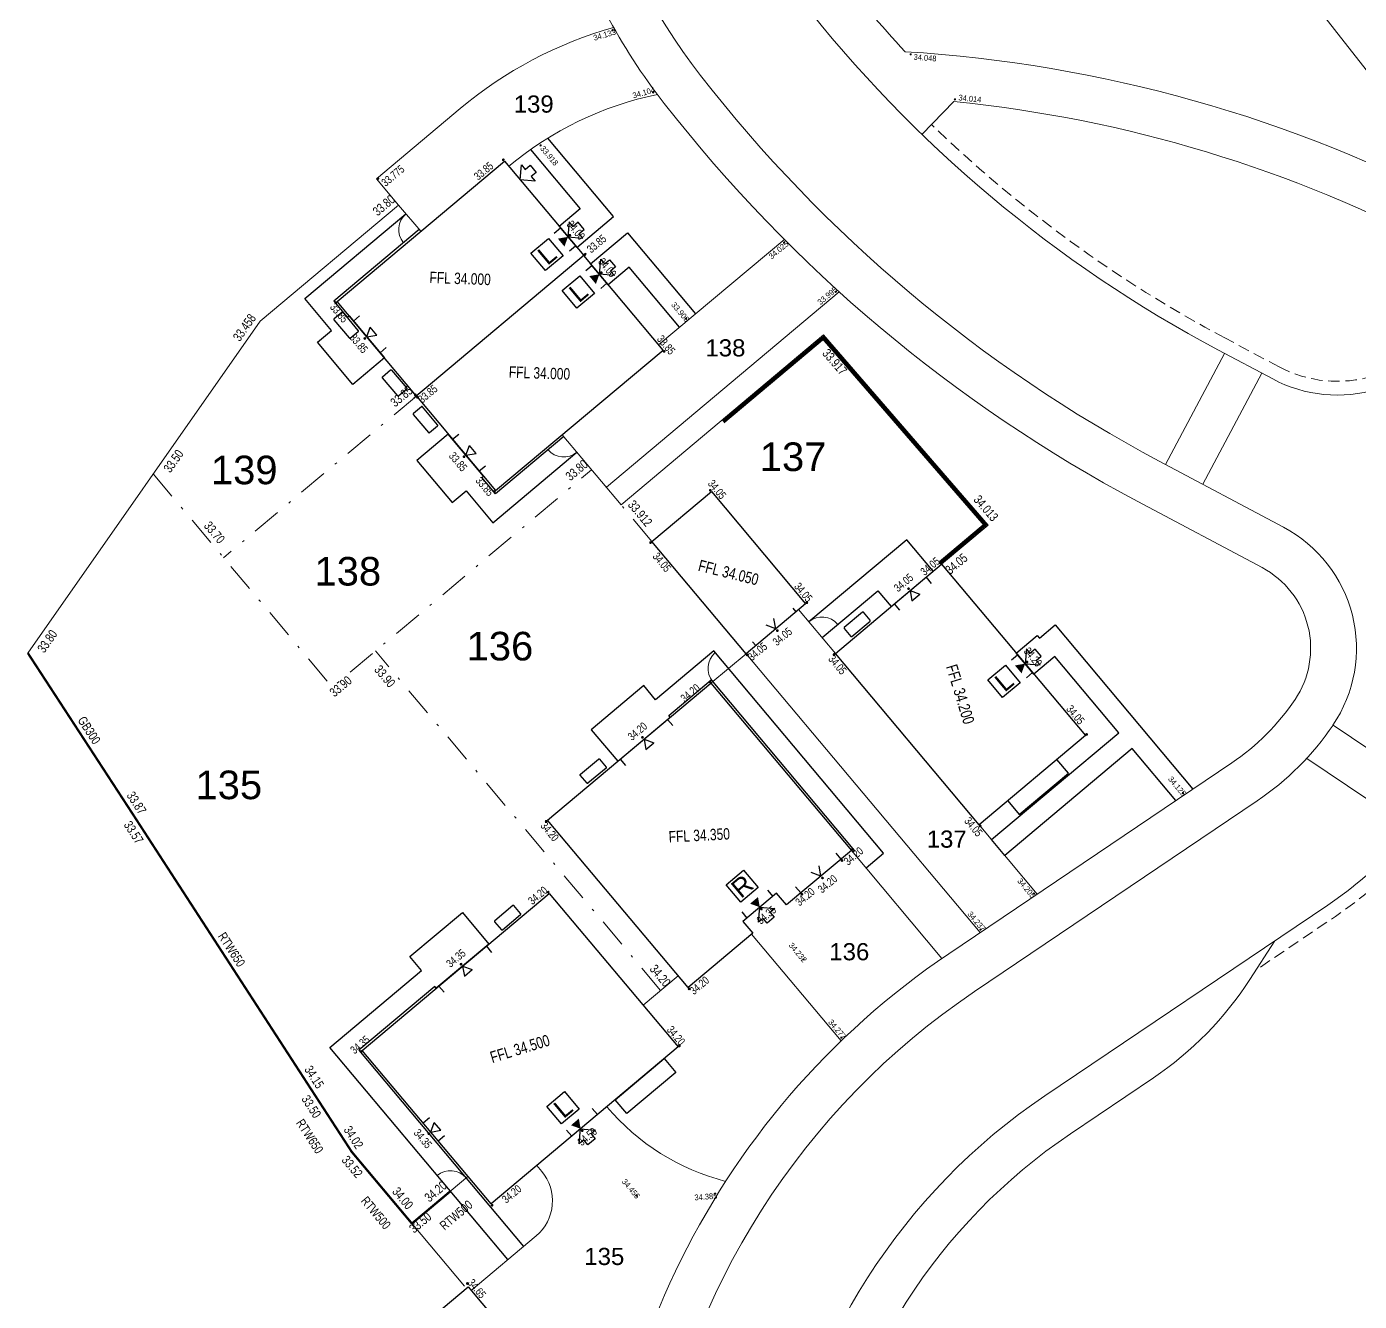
# Model space of a CAD drawing. Header units: metres. Extents: x 337936 to 338610, y 373199 to 374026.
# Drawn here: x 337980 to 338038.3, y 373823.9 to 373879.6 of the extents above; entities that cross this region are included whole.
import ezdxf

# ---------------------------------------------------------------- set-up
doc = ezdxf.new("R2010")
doc.units = ezdxf.units.M
for name, pattern in [('DASHDOT', [25.4, 12.7, -6.35, 0, -6.35]), ('DASHED', [0.75, 0.5, -0.25]), ('DASHED2', [0.375, 0.25, -0.125])]:
    doc.linetypes.add(name, pattern=pattern)
for name, color, linetype in [('A-WH_HT-Access-Main', 252, 'Continuous'), ('A-WH_HT-Services-ASHP', 252, 'Continuous'), ('A-WH_HT-Wall-Party Wall Line', 252, 'Continuous'), ('A-WH_HT-Wall-Structure', 252, 'Continuous'), ('DGL-Paths', 252, 'Continuous'), ('EXTERNAL_WORKS_BACK_OF_FOOTWAY_LEVELS', 7, 'Continuous'), ('HOUSE_EXTERNAL_LEVELS', 7, 'Continuous'), ('HOUSE_SLAB_LEVEL', 7, 'Continuous'), ('PLOT_BOUNDARY_ANNOTATION', 7, 'Continuous'), ('PLOT_BOUNDARY_GRAVEL_BOARD', 7, 'Continuous')]:
    doc.layers.add(name, color=color, linetype=linetype)
doc.layers.add('A-WH_HT-Wall-Door Openings', color=252, linetype='Continuous', plot=False)
for name, color, linetype, lineweight in [('DGL_BT Gates', 252, 'Continuous', 9), ('DGL_BT Rear Fencing', 252, 'DASHDOT', 9), ('DGL_BT-Screen Fence', 252, 'FENCELINE2', 9), ('DGL_BT-Screen Pier Wall + Panels', 252, 'DASHED', 9), ('DGL_DRIVE', 252, 'Continuous', 9), ('DGL_Footpath', 252, 'Continuous', 9), ('DGL_Plot Parking', 252, 'Continuous', 9), ('DGL_PlotNo', 252, 'Continuous', 9), ('DGL_ROAD_KERBLINE', 252, 'Continuous', 9), ('DGL_VERGE', 252, 'DASHED', 9)]:
    doc.layers.add(name, color=color, linetype=linetype, lineweight=lineweight)
doc.layers.add('HOUSE_DOORS', color=3, linetype='Continuous', true_color=0x00ff00)
doc.layers.add('PLOT_BOUNDARY_RETAINING_WALL', color=1, linetype='Continuous', true_color=0xff0000)
doc.styles.add('AnnotativeArial', font='arial.ttf', dxfattribs={"height": 2})
doc.styles.add('ESTROAD', font='arial.ttf', dxfattribs={"width": 0.75})
doc.styles.get("Standard").update_dxf_attribs({"font": 'arial.ttf'})
doc.linetypes.add('FENCELINE2', pattern='A,6.35,-2.54,[132,ltypeshp.shx,S=2.54,R=0,X=-2.54,Y=0],-2.54,25.4', length=36.83)

msp = doc.modelspace()

# ---------------------------------------------------------------- hatches: boundary and pattern name
at = {"layer": 'EXTERNAL_WORKS_BACK_OF_FOOTWAY_LEVELS'}
h = msp.add_hatch(color=256, dxfattribs=at)
edge = h.paths.add_edge_path(flags=17)
edge.add_ellipse((338005.649, 373879.48), major_axis=(0.0354, 0.0354), ratio=1, start_angle=45, end_angle=225, ccw=False)
edge.add_ellipse((338005.649, 373879.48), major_axis=(0.0354, 0.0354), ratio=1, start_angle=225, end_angle=405, ccw=False)
h = msp.add_hatch(color=256, dxfattribs=at)
edge = h.paths.add_edge_path(flags=17)
edge.add_ellipse((338018.686, 373878.425), major_axis=(0.0354, 0.0354), ratio=1, start_angle=45, end_angle=225, ccw=False)
edge.add_ellipse((338018.686, 373878.425), major_axis=(0.0354, 0.0354), ratio=1, start_angle=225, end_angle=405, ccw=False)
h = msp.add_hatch(color=256, dxfattribs=at)
edge = h.paths.add_edge_path(flags=17)
edge.add_ellipse((338007.423, 373876.759), major_axis=(0.0354, 0.0354), ratio=1, start_angle=45, end_angle=225, ccw=False)
edge.add_ellipse((338007.423, 373876.759), major_axis=(0.0354, 0.0354), ratio=1, start_angle=225, end_angle=405, ccw=False)
h = msp.add_hatch(color=256, dxfattribs=at)
edge = h.paths.add_edge_path(flags=17)
edge.add_ellipse((338020.619, 373876.454), major_axis=(0.0354, 0.0354), ratio=1, start_angle=45, end_angle=225, ccw=False)
edge.add_ellipse((338020.619, 373876.454), major_axis=(0.0354, 0.0354), ratio=1, start_angle=225, end_angle=405, ccw=False)
h = msp.add_hatch(color=256, dxfattribs=at)
edge = h.paths.add_edge_path(flags=17)
edge.add_ellipse((338002.505, 373874.443), major_axis=(0.0354, 0.0354), ratio=1, start_angle=45, end_angle=225, ccw=False)
edge.add_ellipse((338002.505, 373874.443), major_axis=(0.0354, 0.0354), ratio=1, start_angle=225, end_angle=405, ccw=False)
h = msp.add_hatch(color=256, dxfattribs=at)
edge = h.paths.add_edge_path(flags=17)
edge.add_ellipse((338013.15, 373870.195), major_axis=(0.0354, 0.0354), ratio=1, start_angle=45, end_angle=225, ccw=False)
edge.add_ellipse((338013.15, 373870.195), major_axis=(0.0354, 0.0354), ratio=1, start_angle=225, end_angle=405, ccw=False)
h = msp.add_hatch(color=256, dxfattribs=at)
edge = h.paths.add_edge_path(flags=17)
edge.add_ellipse((338015.408, 373868.043), major_axis=(0.0354, 0.0354), ratio=1, start_angle=45, end_angle=225, ccw=False)
edge.add_ellipse((338015.408, 373868.043), major_axis=(0.0354, 0.0354), ratio=1, start_angle=225, end_angle=405, ccw=False)
h = msp.add_hatch(color=256, dxfattribs=at)
edge = h.paths.add_edge_path(flags=17)
edge.add_ellipse((338008.865, 373866.861), major_axis=(0.0354, 0.0354), ratio=1, start_angle=45, end_angle=225, ccw=False)
edge.add_ellipse((338008.865, 373866.861), major_axis=(0.0354, 0.0354), ratio=1, start_angle=225, end_angle=405, ccw=False)
h = msp.add_hatch(color=256, dxfattribs=at)
edge = h.paths.add_edge_path(flags=17)
edge.add_ellipse((338030.587, 373846.126), major_axis=(0.0354, 0.0354), ratio=1, start_angle=45, end_angle=225, ccw=False)
edge.add_ellipse((338030.587, 373846.126), major_axis=(0.0354, 0.0354), ratio=1, start_angle=225, end_angle=405, ccw=False)
h = msp.add_hatch(color=256, dxfattribs=at)
edge = h.paths.add_edge_path(flags=17)
edge.add_ellipse((338024.073, 373841.733), major_axis=(0.0354, 0.0354), ratio=1, start_angle=45, end_angle=225, ccw=False)
edge.add_ellipse((338024.073, 373841.733), major_axis=(0.0354, 0.0354), ratio=1, start_angle=225, end_angle=405, ccw=False)
h = msp.add_hatch(color=256, dxfattribs=at)
edge = h.paths.add_edge_path(flags=17)
edge.add_ellipse((338021.738, 373840.159), major_axis=(0.0354, 0.0354), ratio=1, start_angle=45, end_angle=225, ccw=False)
edge.add_ellipse((338021.738, 373840.159), major_axis=(0.0354, 0.0354), ratio=1, start_angle=225, end_angle=405, ccw=False)
h = msp.add_hatch(color=256, dxfattribs=at)
edge = h.paths.add_edge_path(flags=17)
edge.add_ellipse((338014.001, 373838.857), major_axis=(0.0354, 0.0354), ratio=1, start_angle=45, end_angle=225, ccw=False)
edge.add_ellipse((338014.001, 373838.857), major_axis=(0.0354, 0.0354), ratio=1, start_angle=225, end_angle=405, ccw=False)
h = msp.add_hatch(color=256, dxfattribs=at)
edge = h.paths.add_edge_path(flags=17)
edge.add_ellipse((338015.651, 373835.435), major_axis=(0.0354, 0.0354), ratio=1, start_angle=45, end_angle=225, ccw=False)
edge.add_ellipse((338015.651, 373835.435), major_axis=(0.0354, 0.0354), ratio=1, start_angle=225, end_angle=405, ccw=False)
h = msp.add_hatch(color=256, dxfattribs=at)
edge = h.paths.add_edge_path(flags=17)
edge.add_ellipse((338010.137, 373828.611), major_axis=(0.0354, 0.0354), ratio=1, start_angle=45, end_angle=225, ccw=False)
edge.add_ellipse((338010.137, 373828.611), major_axis=(0.0354, 0.0354), ratio=1, start_angle=225, end_angle=405, ccw=False)
h = msp.add_hatch(color=256, dxfattribs=at)
edge = h.paths.add_edge_path(flags=17)
edge.add_ellipse((338006.705, 373828.526), major_axis=(0.0354, 0.0354), ratio=1, start_angle=45, end_angle=225, ccw=False)
edge.add_ellipse((338006.705, 373828.526), major_axis=(0.0354, 0.0354), ratio=1, start_angle=225, end_angle=405, ccw=False)
at = {"layer": 'HOUSE_DOORS'}
for points in [[(338003.703, 373870.445), (338003.549, 373870.022), (338003.26, 373870.367)], [(338005.077, 373868.808), (338004.923, 373868.385), (338004.634, 373868.73)], [(338023.687, 373851.784), (338023.533, 373851.361), (338023.244, 373851.706)], [(338012.088, 373841.137), (338011.665, 373841.291), (338012.01, 373841.58)], [(338004.256, 373831.448), (338003.834, 373831.602), (338004.178, 373831.892)]]:
    msp.add_hatch(color=256, dxfattribs=at).paths.add_polyline_path(points, flags=17)
at = {"layer": 'HOUSE_EXTERNAL_LEVELS'}
h = msp.add_hatch(color=256, dxfattribs=at)
edge = h.paths.add_edge_path(flags=17)
edge.add_ellipse((338000.875, 373873.816), major_axis=(-0.0448, 0.0448), ratio=1, start_angle=175, end_angle=355, ccw=False)
edge.add_ellipse((338000.875, 373873.816), major_axis=(-0.0448, 0.0448), ratio=1, start_angle=-5, end_angle=175, ccw=False)
h = msp.add_hatch(color=256, dxfattribs=at)
edge = h.paths.add_edge_path(flags=17)
edge.add_ellipse((337995.393, 373872.992), major_axis=(-0.0448, 0.0448), ratio=1, start_angle=175, end_angle=355, ccw=False)
edge.add_ellipse((337995.393, 373872.992), major_axis=(-0.0448, 0.0448), ratio=1, start_angle=-5, end_angle=175, ccw=False)
h = msp.add_hatch(color=256, dxfattribs=at)
edge = h.paths.add_edge_path(flags=17)
edge.add_ellipse((338003.786, 373870.515), major_axis=(-0.0448, 0.0448), ratio=1, start_angle=-5, end_angle=175, ccw=False)
edge.add_ellipse((338003.786, 373870.515), major_axis=(-0.0448, 0.0448), ratio=1, start_angle=175, end_angle=355, ccw=False)
h = msp.add_hatch(color=256, dxfattribs=at)
edge = h.paths.add_edge_path(flags=17)
edge.add_ellipse((338004.447, 373869.674), major_axis=(-0.0448, 0.0448), ratio=1, start_angle=-5, end_angle=175, ccw=False)
edge.add_ellipse((338004.447, 373869.674), major_axis=(-0.0448, 0.0448), ratio=1, start_angle=175, end_angle=355, ccw=False)
h = msp.add_hatch(color=256, dxfattribs=at)
edge = h.paths.add_edge_path(flags=17)
edge.add_ellipse((338004.447, 373869.674), major_axis=(0.0448, 0.0448), ratio=1, start_angle=175, end_angle=355, ccw=False)
edge.add_ellipse((338004.447, 373869.674), major_axis=(0.0448, 0.0448), ratio=1, start_angle=-5, end_angle=175, ccw=False)
h = msp.add_hatch(color=256, dxfattribs=at)
edge = h.paths.add_edge_path(flags=17)
edge.add_ellipse((338005.16, 373868.877), major_axis=(-0.0448, 0.0448), ratio=1, start_angle=-5, end_angle=175, ccw=False)
edge.add_ellipse((338005.16, 373868.877), major_axis=(-0.0448, 0.0448), ratio=1, start_angle=175, end_angle=355, ccw=False)
h = msp.add_hatch(color=256, dxfattribs=at)
edge = h.paths.add_edge_path(flags=17)
edge.add_ellipse((337993.549, 373867.572), major_axis=(0.0448, 0.0448), ratio=1, start_angle=-5, end_angle=175, ccw=False)
edge.add_ellipse((337993.549, 373867.572), major_axis=(0.0448, 0.0448), ratio=1, start_angle=175, end_angle=355, ccw=False)
h = msp.add_hatch(color=256, dxfattribs=at)
edge = h.paths.add_edge_path(flags=17)
edge.add_ellipse((337994.821, 373866.002), major_axis=(-0.0448, 0.0448), ratio=1, start_angle=175, end_angle=355, ccw=False)
edge.add_ellipse((337994.821, 373866.002), major_axis=(-0.0448, 0.0448), ratio=1, start_angle=-5, end_angle=175, ccw=False)
h = msp.add_hatch(color=256, dxfattribs=at)
edge = h.paths.add_edge_path(flags=17)
edge.add_ellipse((338007.905, 373865.437), major_axis=(0.0448, 0.0448), ratio=1, start_angle=-5, end_angle=175, ccw=False)
edge.add_ellipse((338007.905, 373865.437), major_axis=(0.0448, 0.0448), ratio=1, start_angle=175, end_angle=355, ccw=False)
h = msp.add_hatch(color=256, dxfattribs=at)
edge = h.paths.add_edge_path(flags=17)
edge.add_ellipse((337997.026, 373863.543), major_axis=(-0.0448, 0.0448), ratio=1, start_angle=-5, end_angle=175, ccw=False)
edge.add_ellipse((337997.026, 373863.543), major_axis=(-0.0448, 0.0448), ratio=1, start_angle=175, end_angle=355, ccw=False)
h = msp.add_hatch(color=256, dxfattribs=at)
edge = h.paths.add_edge_path(flags=17)
edge.add_ellipse((337997.12, 373863.43), major_axis=(-0.0448, 0.0448), ratio=1, start_angle=-5, end_angle=175, ccw=False)
edge.add_ellipse((337997.12, 373863.43), major_axis=(-0.0448, 0.0448), ratio=1, start_angle=175, end_angle=355, ccw=False)
h = msp.add_hatch(color=256, dxfattribs=at)
edge = h.paths.add_edge_path(flags=17)
edge.add_ellipse((337999.159, 373860.832), major_axis=(-0.0448, 0.0448), ratio=1, start_angle=175, end_angle=355, ccw=False)
edge.add_ellipse((337999.159, 373860.832), major_axis=(-0.0448, 0.0448), ratio=1, start_angle=-5, end_angle=175, ccw=False)
h = msp.add_hatch(color=256, dxfattribs=at)
edge = h.paths.add_edge_path(flags=17)
edge.add_ellipse((338000.485, 373859.307), major_axis=(0.0448, 0.0448), ratio=1, start_angle=175, end_angle=355, ccw=False)
edge.add_ellipse((338000.485, 373859.307), major_axis=(0.0448, 0.0448), ratio=1, start_angle=-5, end_angle=175, ccw=False)
h = msp.add_hatch(color=256, dxfattribs=at)
edge = h.paths.add_edge_path(flags=17)
edge.add_ellipse((338009.925, 373859.364), major_axis=(0.0448, 0.0448), ratio=1, start_angle=175, end_angle=355, ccw=False)
edge.add_ellipse((338009.925, 373859.364), major_axis=(0.0448, 0.0448), ratio=1, start_angle=-5, end_angle=175, ccw=False)
h = msp.add_hatch(color=256, dxfattribs=at)
edge = h.paths.add_edge_path(flags=17)
edge.add_ellipse((338007.315, 373857.078), major_axis=(0.0448, 0.0448), ratio=1, start_angle=-5, end_angle=175, ccw=False)
edge.add_ellipse((338007.315, 373857.078), major_axis=(0.0448, 0.0448), ratio=1, start_angle=175, end_angle=355, ccw=False)
h = msp.add_hatch(color=256, dxfattribs=at)
edge = h.paths.add_edge_path(flags=17)
edge.add_ellipse((338019.991, 373856.189), major_axis=(-0.0448, 0.0448), ratio=1, start_angle=175, end_angle=355, ccw=False)
edge.add_ellipse((338019.991, 373856.189), major_axis=(-0.0448, 0.0448), ratio=1, start_angle=-5, end_angle=175, ccw=False)
h = msp.add_hatch(color=256, dxfattribs=at)
edge = h.paths.add_edge_path(flags=17)
edge.add_ellipse((338018.593, 373855.062), major_axis=(0.0448, 0.0448), ratio=1, start_angle=175, end_angle=355, ccw=False)
edge.add_ellipse((338018.593, 373855.062), major_axis=(0.0448, 0.0448), ratio=1, start_angle=-5, end_angle=175, ccw=False)
h = msp.add_hatch(color=256, dxfattribs=at)
edge = h.paths.add_edge_path(flags=17)
edge.add_ellipse((338014.144, 373854.45), major_axis=(0.0448, 0.0448), ratio=1, start_angle=175, end_angle=355, ccw=False)
edge.add_ellipse((338014.144, 373854.45), major_axis=(0.0448, 0.0448), ratio=1, start_angle=-5, end_angle=175, ccw=False)
h = msp.add_hatch(color=256, dxfattribs=at)
edge = h.paths.add_edge_path(flags=17)
edge.add_ellipse((338012.857, 373853.229), major_axis=(0.0448, 0.0448), ratio=1, start_angle=-5, end_angle=175, ccw=False)
edge.add_ellipse((338012.857, 373853.229), major_axis=(0.0448, 0.0448), ratio=1, start_angle=175, end_angle=355, ccw=False)
h = msp.add_hatch(color=256, dxfattribs=at)
edge = h.paths.add_edge_path(flags=17)
edge.add_ellipse((338011.534, 373852.165), major_axis=(-0.0448, 0.0448), ratio=1, start_angle=-5, end_angle=175, ccw=False)
edge.add_ellipse((338011.534, 373852.165), major_axis=(-0.0448, 0.0448), ratio=1, start_angle=175, end_angle=355, ccw=False)
h = msp.add_hatch(color=256, dxfattribs=at)
edge = h.paths.add_edge_path(flags=17)
edge.add_ellipse((338015.336, 373852.187), major_axis=(0.0448, 0.0448), ratio=1, start_angle=-5, end_angle=175, ccw=False)
edge.add_ellipse((338015.336, 373852.187), major_axis=(0.0448, 0.0448), ratio=1, start_angle=175, end_angle=355, ccw=False)
h = msp.add_hatch(color=256, dxfattribs=at)
edge = h.paths.add_edge_path(flags=17)
edge.add_ellipse((338023.77, 373851.854), major_axis=(-0.0448, 0.0448), ratio=1, start_angle=-5, end_angle=175, ccw=False)
edge.add_ellipse((338023.77, 373851.854), major_axis=(-0.0448, 0.0448), ratio=1, start_angle=175, end_angle=355, ccw=False)
h = msp.add_hatch(color=256, dxfattribs=at)
edge = h.paths.add_edge_path(flags=17)
edge.add_ellipse((338009.908, 373850.991), major_axis=(-0.0448, 0.0448), ratio=1, start_angle=175, end_angle=355, ccw=False)
edge.add_ellipse((338009.908, 373850.991), major_axis=(-0.0448, 0.0448), ratio=1, start_angle=-5, end_angle=175, ccw=False)
h = msp.add_hatch(color=256, dxfattribs=at)
edge = h.paths.add_edge_path(flags=17)
edge.add_ellipse((338006.959, 373848.563), major_axis=(0.0448, 0.0448), ratio=1, start_angle=175, end_angle=355, ccw=False)
edge.add_ellipse((338006.959, 373848.563), major_axis=(0.0448, 0.0448), ratio=1, start_angle=-5, end_angle=175, ccw=False)
h = msp.add_hatch(color=256, dxfattribs=at)
edge = h.paths.add_edge_path(flags=17)
edge.add_ellipse((338026.379, 373848.689), major_axis=(0.0448, 0.0448), ratio=1, start_angle=175, end_angle=355, ccw=False)
edge.add_ellipse((338026.379, 373848.689), major_axis=(0.0448, 0.0448), ratio=1, start_angle=-5, end_angle=175, ccw=False)
h = msp.add_hatch(color=256, dxfattribs=at)
edge = h.paths.add_edge_path(flags=17)
edge.add_ellipse((338002.753, 373844.892), major_axis=(0.0448, 0.0448), ratio=1, start_angle=-5, end_angle=175, ccw=False)
edge.add_ellipse((338002.753, 373844.892), major_axis=(0.0448, 0.0448), ratio=1, start_angle=175, end_angle=355, ccw=False)
h = msp.add_hatch(color=256, dxfattribs=at)
edge = h.paths.add_edge_path(flags=17)
edge.add_ellipse((338021.724, 373844.687), major_axis=(0.0448, 0.0448), ratio=1, start_angle=-5, end_angle=175, ccw=False)
edge.add_ellipse((338021.724, 373844.687), major_axis=(0.0448, 0.0448), ratio=1, start_angle=175, end_angle=355, ccw=False)
h = msp.add_hatch(color=256, dxfattribs=at)
edge = h.paths.add_edge_path(flags=17)
edge.add_ellipse((338015.683, 373843.177), major_axis=(-0.0448, 0.0448), ratio=1, start_angle=-5, end_angle=175, ccw=False)
edge.add_ellipse((338015.683, 373843.177), major_axis=(-0.0448, 0.0448), ratio=1, start_angle=175, end_angle=355, ccw=False)
h = msp.add_hatch(color=256, dxfattribs=at)
edge = h.paths.add_edge_path(flags=17)
edge.add_ellipse((338016.151, 373843.665), major_axis=(-0.0448, 0.0448), ratio=1, start_angle=-5, end_angle=175, ccw=False)
edge.add_ellipse((338016.151, 373843.665), major_axis=(-0.0448, 0.0448), ratio=1, start_angle=175, end_angle=355, ccw=False)
h = msp.add_hatch(color=256, dxfattribs=at)
edge = h.paths.add_edge_path(flags=17)
edge.add_ellipse((338014.829, 373842.414), major_axis=(0.0448, 0.0448), ratio=1, start_angle=-5, end_angle=175, ccw=False)
edge.add_ellipse((338014.829, 373842.414), major_axis=(0.0448, 0.0448), ratio=1, start_angle=175, end_angle=355, ccw=False)
h = msp.add_hatch(color=256, dxfattribs=at)
edge = h.paths.add_edge_path(flags=17)
edge.add_ellipse((338002.837, 373841.795), major_axis=(-0.0448, 0.0448), ratio=1, start_angle=175, end_angle=355, ccw=False)
edge.add_ellipse((338002.837, 373841.795), major_axis=(-0.0448, 0.0448), ratio=1, start_angle=-5, end_angle=175, ccw=False)
h = msp.add_hatch(color=256, dxfattribs=at)
edge = h.paths.add_edge_path(flags=17)
edge.add_ellipse((338013.929, 373841.705), major_axis=(-0.0448, 0.0448), ratio=1, start_angle=-5, end_angle=175, ccw=False)
edge.add_ellipse((338013.929, 373841.705), major_axis=(-0.0448, 0.0448), ratio=1, start_angle=175, end_angle=355, ccw=False)
h = msp.add_hatch(color=256, dxfattribs=at)
edge = h.paths.add_edge_path(flags=17)
edge.add_ellipse((338012.158, 373841.054), major_axis=(0.0448, 0.0448), ratio=1, start_angle=-5, end_angle=175, ccw=False)
edge.add_ellipse((338012.158, 373841.054), major_axis=(0.0448, 0.0448), ratio=1, start_angle=175, end_angle=355, ccw=False)
h = msp.add_hatch(color=256, dxfattribs=at)
edge = h.paths.add_edge_path(flags=17)
edge.add_ellipse((337999.026, 373838.643), major_axis=(0.0448, 0.0448), ratio=1, start_angle=175, end_angle=355, ccw=False)
edge.add_ellipse((337999.026, 373838.643), major_axis=(0.0448, 0.0448), ratio=1, start_angle=-5, end_angle=175, ccw=False)
h = msp.add_hatch(color=256, dxfattribs=at)
edge = h.paths.add_edge_path(flags=17)
edge.add_ellipse((338008.997, 373837.566), major_axis=(-0.0448, 0.0448), ratio=1, start_angle=-5, end_angle=175, ccw=False)
edge.add_ellipse((338008.997, 373837.566), major_axis=(-0.0448, 0.0448), ratio=1, start_angle=175, end_angle=355, ccw=False)
h = msp.add_hatch(color=256, dxfattribs=at)
edge = h.paths.add_edge_path(flags=17)
edge.add_ellipse((338008.575, 373835.072), major_axis=(0.0448, 0.0448), ratio=1, start_angle=175, end_angle=355, ccw=False)
edge.add_ellipse((338008.575, 373835.072), major_axis=(0.0448, 0.0448), ratio=1, start_angle=-5, end_angle=175, ccw=False)
h = msp.add_hatch(color=256, dxfattribs=at)
edge = h.paths.add_edge_path(flags=17)
edge.add_ellipse((337994.649, 373834.828), major_axis=(-0.0448, 0.0448), ratio=1, start_angle=175, end_angle=355, ccw=False)
edge.add_ellipse((337994.649, 373834.828), major_axis=(-0.0448, 0.0448), ratio=1, start_angle=-5, end_angle=175, ccw=False)
h = msp.add_hatch(color=256, dxfattribs=at)
edge = h.paths.add_edge_path(flags=17)
edge.add_ellipse((337997.62, 373831.233), major_axis=(-0.0448, 0.0448), ratio=1, start_angle=175, end_angle=355, ccw=False)
edge.add_ellipse((337997.62, 373831.233), major_axis=(-0.0448, 0.0448), ratio=1, start_angle=-5, end_angle=175, ccw=False)
h = msp.add_hatch(color=256, dxfattribs=at)
edge = h.paths.add_edge_path(flags=17)
edge.add_ellipse((338004.326, 373831.365), major_axis=(0.0448, 0.0448), ratio=1, start_angle=-5, end_angle=175, ccw=False)
edge.add_ellipse((338004.326, 373831.365), major_axis=(0.0448, 0.0448), ratio=1, start_angle=175, end_angle=355, ccw=False)
h = msp.add_hatch(color=256, dxfattribs=at)
edge = h.paths.add_edge_path(flags=17)
edge.add_ellipse((338000.386, 373828.105), major_axis=(-0.0448, 0.0448), ratio=1, start_angle=-5, end_angle=175, ccw=False)
edge.add_ellipse((338000.386, 373828.105), major_axis=(-0.0448, 0.0448), ratio=1, start_angle=175, end_angle=355, ccw=False)
h = msp.add_hatch(color=256, dxfattribs=at)
edge = h.paths.add_edge_path(flags=17)
edge.add_ellipse((337999.301, 373824.684), major_axis=(0.0448, 0.0448), ratio=1, start_angle=-5, end_angle=175, ccw=False)
edge.add_ellipse((337999.301, 373824.684), major_axis=(0.0448, 0.0448), ratio=1, start_angle=175, end_angle=355, ccw=False)

# ---------------------------------------------------------------- linework, layer by layer
at = {"layer": 'A-WH_HT-Access-Main'}
for points in [[(338001.61, 373872.941), (338001.667, 373873.596), (338001.834, 373873.396), (338002.049, 373873.576), (338002.312, 373873.263), (338002.097, 373873.083), (338002.265, 373872.883), (338001.61, 373872.941)], [(338003.703, 373870.445), (338004.359, 373870.388), (338004.191, 373870.587), (338004.406, 373870.767), (338004.143, 373871.081), (338003.928, 373870.901), (338003.761, 373871.1), (338003.703, 373870.445)], [(338005.077, 373868.808), (338005.135, 373869.463), (338005.302, 373869.264), (338005.516, 373869.443), (338005.78, 373869.13), (338005.565, 373868.95), (338005.733, 373868.75), (338005.077, 373868.808)], [(338023.687, 373851.784), (338024.342, 373851.727), (338024.175, 373851.926), (338024.389, 373852.106), (338024.126, 373852.42), (338023.912, 373852.24), (338023.744, 373852.439), (338023.687, 373851.784)], [(338012.089, 373841.136), (338012.744, 373841.079), (338012.544, 373840.912), (338012.724, 373840.697), (338012.411, 373840.434), (338012.231, 373840.649), (338012.031, 373840.481), (338012.089, 373841.136)], [(338004.256, 373831.448), (338004.911, 373831.391), (338004.712, 373831.224), (338004.892, 373831.009), (338004.578, 373830.746), (338004.398, 373830.96), (338004.199, 373830.793), (338004.256, 373831.448)]]:
    msp.add_lwpolyline(points, dxfattribs=at)
at = {"layer": 'A-WH_HT-Services-ASHP'}
for points in [[(337994.531, 373866.314, 0.414214), (337994.535, 373866.356), (337993.869, 373867.149, 0.414214), (337993.827, 373867.153), (337993.476, 373866.858, 0.414214), (337993.473, 373866.816), (337994.138, 373866.023, 0.414214), (337994.18, 373866.02)], [(337995.948, 373864.625, -0.414214), (337995.991, 373864.621), (337996.656, 373863.828, -0.414214), (337996.652, 373863.786), (337996.301, 373863.492, -0.414214), (337996.259, 373863.495), (337995.594, 373864.288, -0.414214), (337995.597, 373864.33)], [(337997.999, 373862.181, 0.414214), (337998.002, 373862.223), (337997.337, 373863.016, 0.414214), (337997.295, 373863.02), (337996.944, 373862.726, 0.414214), (337996.94, 373862.683), (337997.606, 373861.89, 0.414214), (337997.648, 373861.887)], [(338016.074, 373852.976, 0.414214), (338016.117, 373852.973), (338016.909, 373853.638, 0.414214), (338016.913, 373853.68), (338016.619, 373854.031, 0.414214), (338016.577, 373854.035), (338015.784, 373853.37, 0.414214), (338015.78, 373853.327)], [(338005.374, 373847.261, -0.414214), (338005.37, 373847.219), (338004.577, 373846.554, -0.414214), (338004.535, 373846.557), (338004.241, 373846.908, -0.414214), (338004.245, 373846.951), (338005.037, 373847.616, -0.414214), (338005.08, 373847.612)], [(338000.792, 373840.153, 0.414214), (338000.834, 373840.149), (338001.627, 373840.814, 0.414214), (338001.631, 373840.857), (338001.336, 373841.208, 0.414214), (338001.294, 373841.211), (338000.501, 373840.546, 0.414214), (338000.497, 373840.504)]]:
    msp.add_lwpolyline(points, format="xyb", close=True, dxfattribs=at)
at = {"layer": 'A-WH_HT-Wall-Door Openings'}
for p, q in [((338003.105, 373870.61), (338003.375, 373870.837)), ((338003.762, 373869.827), (338004.032, 373870.054)), ((337994.322, 373866.765), (337994.592, 373866.992)), ((337995.485, 373865.379), (337995.755, 373865.605))]:
    msp.add_line(p, q, dxfattribs=at)
at = {"layer": 'A-WH_HT-Wall-Door Openings', "linetype": 'ByBlock'}
for p, q in [((338004.479, 373868.973), (338004.749, 373869.199)), ((338005.136, 373868.19), (338005.406, 373868.416)), ((337998.661, 373861.594), (337998.931, 373861.821)), ((337999.824, 373860.208), (338000.094, 373860.435)), ((338019.356, 373855.56), (338019.583, 373855.29)), ((338017.97, 373854.397), (338018.196, 373854.127)), ((338023.089, 373851.949), (338023.359, 373852.176)), ((338023.746, 373851.166), (338024.016, 373851.393)), ((338008.058, 373849.344), (338008.285, 373849.074)), ((338005.99, 373847.608), (338006.217, 373847.338)), ((338015.41, 373843.502), (338015.637, 373843.232)), ((338013.656, 373842.03), (338013.882, 373841.76)), ((338012.426, 373841.88), (338012.653, 373841.61)), ((338011.298, 373840.933), (338011.524, 373840.663)), ((338000.134, 373839.431), (338000.361, 373839.161)), ((337998.058, 373837.689), (337998.285, 373837.419)), ((338004.766, 373832.336), (338004.993, 373832.066)), ((337997.644, 373831.921), (337997.374, 373831.695)), ((337998.301, 373831.138), (337998.031, 373830.911)), ((338003.638, 373831.39), (338003.865, 373831.12))]:
    msp.add_line(p, q, dxfattribs=at)
at = {"layer": 'A-WH_HT-Wall-Party Wall Line', "ltscale": 0.1}
msp.add_lwpolyline([(338004.505, 373869.723), (337996.958, 373863.39)], dxfattribs=at)
at = {"layer": 'A-WH_HT-Wall-Structure'}
for p, q in [((338013.526, 373854.213), (338013.664, 373854.048)), ((338011.772, 373852.741), (338011.91, 373852.576))]:
    msp.add_line(p, q, dxfattribs=at)
msp.add_lwpolyline([(337997.073, 373863.487), (337993.605, 373867.619), (338000.923, 373873.759), (338004.39, 373869.626)], dxfattribs=at)
at = {"layer": 'A-WH_HT-Wall-Structure', "lineweight": -3}
for points in [[(337997.073, 373863.487), (338000.541, 373859.354), (338007.858, 373865.494), (338004.39, 373869.626)], [(338022.927, 373845.792), (338023.433, 373845.189), (338025.58, 373846.99), (338025.073, 373847.594)]]:
    msp.add_lwpolyline(points, dxfattribs=at)
at = {"layer": 'A-WH_HT-Wall-Structure'}
for points in [[(338007.371, 373857.125), (338009.972, 373859.308), (338014.087, 373854.403), (338011.487, 373852.221)], [(337994.705, 373834.876), (338002.884, 373841.739), (338008.518, 373835.025), (338000.339, 373828.161)], [(338008.421, 373833.915), (338006.274, 373832.114), (338005.768, 373832.717), (338007.915, 373834.518)]]:
    msp.add_lwpolyline(points, close=True, dxfattribs=at)
at = {"layer": 'A-WH_HT-Wall-Structure', "lineweight": -3}
for points in [[(338020.038, 373856.133), (338026.323, 373848.642), (338021.677, 373844.744), (338015.392, 373852.234)], [(338011.786, 373840.001), (338008.95, 373837.621), (338002.809, 373844.939), (338009.955, 373850.935), (338016.095, 373843.617), (338013.259, 373841.237), (338012.825, 373841.754), (338011.352, 373840.518)]]:
    msp.add_lwpolyline(points, close=True, dxfattribs=at)
at = {"layer": 'A-WH_HT-Wall-Structure', "elevation": 0}
msp.add_lwpolyline([(337998.551, 373815.51), (337994.431, 373820.419), (337999.335, 373824.534), (338003.455, 373819.625)], close=True, dxfattribs=at)
at = {"layer": 'DGL-Paths'}
for points in [[(338002.066, 373874.263), (338004.237, 373871.676), (338003.318, 373870.905), (338004.089, 373869.986), (338005.698, 373871.335), (338002.821, 373874.764)], [(337997.2, 373870.766), (337993.464, 373867.632), (337994.056, 373866.927), (337994.132, 373866.991), (337995.675, 373865.153), (337994.296, 373863.996), (337992.753, 373865.834), (337993.366, 373866.348), (337992.196, 373867.743), (337996.621, 373871.455)], [(338008.585, 373866.495), (338006.382, 373869.12), (338005.463, 373868.348), (338004.692, 373869.267), (338006.3, 373870.617), (338009.274, 373867.073)], [(338003.516, 373861.72), (338000.529, 373859.213), (337999.937, 373859.918), (338000.014, 373859.982), (337998.471, 373861.82), (337997.092, 373860.663), (337998.635, 373858.825), (337999.248, 373859.339), (338000.418, 373857.945), (338004.095, 373861.03)], [(338014.813, 373852.924), (338017.251, 373854.969), (338017.83, 373854.279), (338019.669, 373855.822), (338018.512, 373857.201), (338014.235, 373853.613)], [(338030.277, 373845.797), (338028.367, 373848.073), (338022.802, 373843.403), (338022.223, 373844.093), (338027.789, 373848.762), (338024.992, 373852.096), (338024.073, 373851.324), (338023.301, 373852.244), (338024.22, 373853.015), (338024.317, 373852.9), (338025.006, 373853.479), (338031.027, 373846.303)], [(338016.738, 373842.852), (338017.504, 373843.494), (338010.078, 373852.344), (338007.535, 373850.21), (338007.02, 373850.823), (338004.722, 373848.894), (338005.879, 373847.516), (338008.177, 373849.444), (338008.113, 373849.521), (338009.967, 373851.076), (338016.236, 373843.605), (338016.159, 373843.541)], [(338001.075, 373825.728), (337993.296, 373834.999), (337997.304, 373838.362), (337996.79, 373838.975), (337999.088, 373840.903), (338000.245, 373839.525), (337997.947, 373837.596), (337997.883, 373837.673), (337994.564, 373834.888), (338001.765, 373826.306)]]:
    msp.add_lwpolyline(points, dxfattribs=at)
at = {"layer": 'DGL_BT Gates'}
for centre, start, end in [((337997.2, 373870.766), 130, 220), ((338003.516, 373861.72), 220, 310), ((338014.813, 373852.924), 40, 130), ((338010.721, 373851.578), 130, 220), ((337998.564, 373828.72), 40, 130)]:
    msp.add_arc(centre, 0.9, start, end, dxfattribs=at)
at = {"layer": 'DGL_BT Rear Fencing', "ltscale": 0.1}
for p, q in [((337997.073, 373863.487), (337988.647, 373856.416)), ((338007.371, 373857.125), (338006.023, 373858.732)), ((338007.75, 373837.496), (337995.294, 373852.34))]:
    msp.add_line(p, q, dxfattribs=at)
at = {"layer": 'DGL_BT Rear Fencing', "ltscale": 0.1, "flags": 128}
msp.add_lwpolyline([(337985.571, 373860.082), (337993.4, 373850.751), (337995.294, 373852.34), (338004.737, 373860.264)], dxfattribs=at)
at = {"layer": 'DGL_BT-Screen Fence', "ltscale": 0.03}
msp.add_line((338008.516, 373838.139), (338006.984, 373836.854), dxfattribs=at)
for points in [[(337997.264, 373870.689), (337996.3, 373871.838), (337990.246, 373866.759), (337980.087, 373852.25), (337994.251, 373830.438), (337999.173, 373824.572)], [(338013.785, 373854.149), (338015.392, 373852.234)], [(337996.956, 373827.37), (337999.33, 373829.363)]]:
    msp.add_lwpolyline(points, dxfattribs=at)
at = {"layer": 'DGL_BT-Screen Fence', "ltscale": 0.03, "flags": 128}
for points in [[(338003.452, 373861.796), (338006.023, 373858.732), (338014.875, 373866.16), (338022.076, 373857.846), (338020.038, 373856.133)], [(338009.955, 373850.935), (338011.487, 373852.221)]]:
    msp.add_lwpolyline(points, dxfattribs=at)
at = {"layer": 'DGL_BT-Screen Pier Wall + Panels', "ltscale": 0.5, "const_width": 0.15, "flags": 128}
msp.add_lwpolyline([(338010.494, 373862.353), (338014.863, 373866.02), (338021.934, 373857.857), (338019.974, 373856.209)], dxfattribs=at)
at = {"layer": 'DGL_DRIVE'}
for p, q in [((338007.665, 373865.724), (338013.177, 373870.348)), ((338005.38, 373859.498), (338015.56, 373868.04)), ((338011.487, 373852.221), (338021.72, 373840.026)), ((338021.677, 373844.744), (338024.221, 373841.712)), ((338016.095, 373843.618), (338020.054, 373838.9)), ((338011.728, 373839.954), (338015.643, 373835.289))]:
    msp.add_line(p, q, dxfattribs=at)
msp.add_lwpolyline([(338044.926, 373871.038, 0.198938), (338043.13, 373873.518, -0.089314), (338039.087, 373877.132), (338035.355, 373881.908), (338037.956, 373883.94), (338041.687, 373879.164, 0.15131), (338047.518, 373875.112)], format="xyb", dxfattribs=at)
at = {"layer": 'DGL_DRIVE', "flags": 128}
for points in [[(338005.697, 373879.598, 0.106477), (337998.994, 373876.057), (337995.336, 373872.987), (337996.3, 373871.838)], [(338007.614, 373876.67, 0.124658), (338001.115, 373873.529)], [(338002.341, 373829.841), (338002.558, 373829.583, -0.414214), (338002.312, 373826.765), (337999.467, 373824.378)]]:
    msp.add_lwpolyline(points, format="xyb", dxfattribs=at)
at = {"layer": 'DGL_DRIVE'}
msp.add_arc((338013.066, 373838.84), 10, 220, 255.69884, dxfattribs=at)
at = {"layer": 'DGL_Footpath', "flags": 128}
for points in [[(338018.444, 373878.538, -0.021219), (338015.411, 373882.112, -0.204777), (338011.809, 373895.796, 0.111285), (338010.664, 373911.033)], [(338005.366, 373880.199, 0.042592), (338007.914, 373876.277, 0.105583), (338028.615, 373858.874), (338034.051, 373855.983)], [(338005.632, 373797.647), (338005.175, 373807.18, -0.273298), (338020.353, 373839.104), (338032.722, 373847.447, 0.096382), (338035.49, 373850.216, 0.445118), (338034.051, 373855.983)], [(338034.608, 373839.672), (338033.517, 373837.981, -0.101385), (338029.302, 373833.681), (338025.666, 373831.228)], [(338020.74, 373793.659), (338019.888, 373794.75, -0.434812), (338025.666, 373831.228, -0.434812)]]:
    msp.add_lwpolyline(points, format="xyb", dxfattribs=at)
msp.add_lwpolyline([(338020.571, 373876.361), (338019.179, 373874.925)], dxfattribs=at)
at = {"layer": 'DGL_Footpath'}
for radius, end in [(60, 86.52244), (58, 84.29447)]:
    msp.add_arc((338014.805, 373818.649), radius, 62, end, dxfattribs=at)
at = {"layer": 'DGL_ROAD_KERBLINE'}
for p, q in [((338029.825, 373860.495), (338032.407, 373865.352)), ((338031.458, 373859.627), (338034.04, 373864.483)), ((338037.149, 373849.098), (338041.709, 373846.024)), ((338035.998, 373847.642), (338040.595, 373844.544))]:
    msp.add_line(p, q, dxfattribs=at)
at = {"layer": 'DGL_ROAD_KERBLINE', "flags": 128}
for points in [[(338032.136, 373865.496, -0.105583), (338013.833, 373880.883, -0.204777), (338009.831, 373896.088, 0.111285), (338008.751, 373910.448, 0.111285)], [(338029.554, 373860.64, -0.105583), (338009.492, 373877.506, -0.204777), (338004.39, 373896.892, 0.111285), (338003.492, 373908.84, 0.111285)], [(338050.464, 373849.522, 0.406207), (338042.428, 373847.185, -0.115833), (338036.916, 373841.229), (338024.547, 373832.886)], [(338037.149, 373849.098, -0.096382), (338033.84, 373845.789), (338021.472, 373837.446)], [(338014.83, 373789.041), (338013.978, 373790.132, -0.434812), (338021.472, 373837.446)], [(338019.164, 373792.427), (338018.312, 373793.518, -0.434812), (338024.547, 373832.886)]]:
    msp.add_lwpolyline(points, format="xyb", dxfattribs=at)
at = {"layer": 'DGL_ROAD_KERBLINE'}
msp.add_lwpolyline([(338034.512, 373864.232, 0.414214), (338042.626, 373866.713), (338043.8, 373868.921), (338048.656, 373866.339), (338047.483, 373864.131, 0.414214), (338049.963, 373856.017)], format="xyb", dxfattribs=at)
at = {"layer": 'DGL_ROAD_KERBLINE', "flags": 128}
for points in [[(338034.512, 373864.232), (338032.136, 373865.496)], [(338029.554, 373860.64), (338034.99, 373857.749)]]:
    msp.add_lwpolyline(points, dxfattribs=at)
at = {"layer": 'DGL_ROAD_KERBLINE'}
msp.add_arc((338032.173, 373852.451), 6, 326.02117, 62, dxfattribs=at)
at = {"layer": 'DGL_VERGE', "flags": 128}
for points in [[(338032.418, 373866.026, -0.070322), (338019.597, 373875.356, -0.070322)], [(338050.182, 373848.992, 0.406207), (338042.95, 373846.889, -0.115833), (338037.252, 373840.732), (338033.781, 373838.391)]]:
    msp.add_lwpolyline(points, format="xyb", dxfattribs=at)
at = {"layer": 'DGL_VERGE'}
msp.add_lwpolyline([(338034.793, 373864.762, 0.414214), (338042.097, 373866.995), (338043.27, 373869.202)], format="xyb", dxfattribs=at)
at = {"layer": 'DGL_VERGE', "flags": 128}
msp.add_lwpolyline([(338034.793, 373864.762), (338032.418, 373866.026)], dxfattribs=at)
at = {"layer": 'HOUSE_DOORS'}
for p, q in [((337994.904, 373866.072), (337995.058, 373866.495)), ((337994.904, 373866.072), (337995.347, 373866.15)), ((337995.347, 373866.15), (337995.058, 373866.495)), ((337999.243, 373860.901), (337999.396, 373861.324)), ((337999.686, 373860.979), (337999.396, 373861.324)), ((337999.243, 373860.901), (337999.686, 373860.979)), ((338018.663, 373854.979), (338019.086, 373854.825)), ((338018.663, 373854.979), (338018.741, 373854.536)), ((338018.741, 373854.536), (338019.086, 373854.825)), ((338012.787, 373853.312), (338012.709, 373853.755)), ((338012.787, 373853.312), (338012.364, 373853.466)), ((338007.028, 373848.48), (338007.451, 373848.326)), ((338007.028, 373848.48), (338007.107, 373848.037)), ((338007.107, 373848.037), (338007.451, 373848.326)), ((338014.759, 373842.497), (338014.336, 373842.651)), ((338014.759, 373842.497), (338014.681, 373842.94)), ((337999.096, 373838.56), (337999.519, 373838.406)), ((337999.096, 373838.56), (337999.174, 373838.117)), ((337999.174, 373838.117), (337999.519, 373838.406)), ((337997.703, 373831.303), (337997.857, 373831.726)), ((337998.146, 373831.381), (337997.857, 373831.726)), ((337997.703, 373831.303), (337998.146, 373831.381))]:
    msp.add_line(p, q, dxfattribs=at)
at = {"layer": 'HOUSE_EXTERNAL_LEVELS', "color": 0, "flags": 128}
for points in [[(338002.08, 373869.735), (338002.846, 373870.378), (338003.489, 373869.612), (338002.723, 373868.969), (338002.08, 373869.735)], [(338003.454, 373868.098), (338004.22, 373868.741), (338004.863, 373867.975), (338004.096, 373867.332), (338003.454, 373868.098)], [(338022.063, 373851.074), (338022.829, 373851.717), (338023.472, 373850.951), (338022.706, 373850.308), (338022.063, 373851.074)], [(338010.612, 373842.118), (338011.378, 373842.76), (338012.021, 373841.994), (338011.255, 373841.352), (338010.612, 373842.118)], [(338002.781, 373832.429), (338003.547, 373833.072), (338004.189, 373832.306), (338003.423, 373831.663), (338002.781, 373832.429)]]:
    msp.add_lwpolyline(points, dxfattribs=at)
at = {"layer": 'PLOT_BOUNDARY_GRAVEL_BOARD', "color": 130, "linetype": 'DASHED2', "ltscale": 2, "const_width": 0.1}
msp.add_lwpolyline([(337984.777, 373845.052), (337980.087, 373852.25)], dxfattribs=at)
at = {"layer": 'PLOT_BOUNDARY_RETAINING_WALL', "color": 210, "linetype": 'DASHED2', "ltscale": 2, "const_width": 0.1}
for points in [[(337992.546, 373833.064), (337984.777, 373845.052)], [(337994.251, 373830.438), (337992.546, 373833.064)], [(337996.879, 373827.306), (337994.251, 373830.438)], [(337998.564, 373828.72), (337996.879, 373827.306)]]:
    msp.add_lwpolyline(points, dxfattribs=at)

# ---------------------------------------------------------------- texts
at = {"layer": 'DGL_Plot Parking', "char_height": 0.75, "attachment_point": 5, "style": 'AnnotativeArial'}
for s, insert in [('139', (338002.204, 373876.246)), ('138', (338010.586, 373865.587)), ('137', (338020.26, 373844.109)), ('136', (338016.002, 373839.185)), ('135', (338005.291, 373825.862))]:
    msp.add_mtext(s, dxfattribs=dict(at, insert=insert))
at = {"layer": 'DGL_PlotNo', "char_height": 1.25, "width": 2.66537, "attachment_point": 5, "style": 'AnnotativeArial'}
for s, insert in [('137', (338013.545, 373860.823)), ('139', (337989.549, 373860.245)), ('138', (337994.078, 373855.816)), ('136', (338000.728, 373852.542)), ('135', (337988.875, 373846.476))]:
    msp.add_mtext(s, dxfattribs=dict(at, insert=insert))
at = {"layer": 'EXTERNAL_WORKS_BACK_OF_FOOTWAY_LEVELS', "linetype": 'Continuous', "style": 'ESTROAD', "width": 0.75}
for s, rotation, p in [('34.133', 16.26834, (338004.855, 373879.016)), ('34.048', 355.48721, (338018.805, 373878.192)), ('34.104', 15.68888, (338006.567, 373876.494)), ('34.014', 354.11649, (338020.766, 373876.416)), ('33.918', 310, (338002.468, 373874.296)), ('34.025', 40, (338012.611, 373869.452)), ('33.995', 40, (338014.74, 373867.452)), ('33.900', 310, (338008.199, 373867.462)), ('34.125', 310, (338029.92, 373846.729)), ('34.205', 310, (338023.329, 373842.272)), ('34.237', 310, (338021.149, 373840.826)), ('34.232', 310, (338013.336, 373839.458)), ('34.277', 310, (338015.061, 373836.102)), ('34.456', 310, (338006.039, 373829.128)), ('34.385', 4.43734, (338009.242, 373828.317))]:
    msp.add_text(s, height=0.25, rotation=rotation, dxfattribs=at).set_placement(p)
at = {"layer": 'HOUSE_DOORS', "color": 100, "linetype": 'Continuous', "style": 'ESTROAD', "width": 0.75}
for s, rotation, p in [('34.00', 310, (338003.622, 373870.974)), ('34.00', 310, (338004.996, 373869.337)), ('33.85', 310, (337994.132, 373866.024)), ('33.85', 310, (337998.47, 373860.853)), ('34.05', 40, (338018.133, 373854.896)), ('34.05', 40, (338012.836, 373852.54)), ('34.20', 310, (338023.605, 373852.313)), ('34.20', 40, (338006.499, 373848.398)), ('34.20', 40, (338014.809, 373841.726)), ('34.35', 40, (338012.137, 373840.365)), ('34.35', 40, (337998.566, 373838.478)), ('34.35', 310, (337996.931, 373831.255)), ('34.50', 40, (338004.306, 373830.677))]:
    msp.add_text(s, height=0.35, rotation=rotation, dxfattribs=at).set_placement(p)
at = {"layer": 'HOUSE_EXTERNAL_LEVELS', "color": 0, "linetype": 'Continuous', "style": 'ESTROAD', "width": 0.75}
for s, rotation, p in [('33.775', 40, (337995.733, 373872.624)), ('33.85', 40, (337999.775, 373872.897)), ('33.85', 40, (338004.716, 373869.713)), ('33.85', 310, (337993.272, 373867.36)), ('33.85', 310, (338007.567, 373865.961)), ('33.85', 40, (337997.333, 373863.153)), ('33.85', 310, (337999.637, 373859.774)), ('34.05', 310, (338009.792, 373859.643)), ('34.05', 310, (338007.379, 373856.459)), ('34.05', 40, (338019.296, 373855.611)), ('34.05', 310, (338013.566, 373855.145)), ('34.05', 40, (338011.747, 373851.887)), ('34.05', 310, (338015.058, 373851.974)), ('34.20', 40, (338008.809, 373850.075)), ('34.05', 310, (338025.461, 373849.79)), ('34.05', 310, (338021.003, 373844.89)), ('34.20', 310, (338002.476, 373844.68)), ('34.20', 40, (338015.949, 373842.943)), ('34.20', 40, (338002.145, 373841.22)), ('34.20', 40, (338013.828, 373841.164)), ('34.20', 40, (338009.209, 373837.288)), ('34.20', 310, (338007.999, 373835.764)), ('34.35', 40, (337994.37, 373834.695)), ('34.20', 40, (338001.005, 373828.168)), ('34.65', 310, (337999.294, 373824.699))]:
    msp.add_text(s, height=0.35, rotation=rotation, dxfattribs=at).set_placement(p)
at = {"layer": 'HOUSE_EXTERNAL_LEVELS', "color": 0, "char_height": 0.8, "width": 0.8, "attachment_point": 5, "rotation": 40, "line_spacing_factor": 0.888}
for s, insert in [('\\W1.00;L', (338002.784, 373869.674)), ('\\W1.00;L', (338004.158, 373868.036)), ('\\W1.00;L', (338022.768, 373851.013)), ('\\W1.00;R', (338011.317, 373842.056)), ('\\W1.00;L', (338003.485, 373832.368))]:
    msp.add_mtext(s, dxfattribs=dict(at, insert=insert))
at = {"layer": 'HOUSE_SLAB_LEVEL', "color": 1, "linetype": 'Continuous', "true_color": 0xff0000, "style": 'ESTROAD', "width": 0.75}
for s, rotation, p in [('FFL 34.000', 358, (337997.641, 373868.424)), ('FFL 34.000', 358, (338001.109, 373864.291)), ('FFL 34.050', 346, (338009.361, 373855.851)), ('FFL 34.200', 287, (338020.227, 373851.656)), ('FFL 34.350', 3, (338008.118, 373843.962)), ('FFL 34.500', 17, (338000.394, 373834.32))]:
    msp.add_text(s, height=0.5, rotation=rotation, dxfattribs=at).set_placement(p)
at = {"layer": 'PLOT_BOUNDARY_ANNOTATION', "linetype": 'Continuous', "style": 'ESTROAD', "width": 0.75}
for s, rotation, p in [('33.80', 40, (337995.379, 373871.336)), ('33.458', 55, (337989.352, 373865.843)), ('33.917', 310.90176, (338014.795, 373865.332)), ('33.85', 40, (337996.149, 373862.982)), ('33.50', 55, (337986.317, 373860.099)), ('33.80', 40, (338003.809, 373859.755)), ('33.912', 310, (338006.292, 373858.72)), ('34.013', 310.90176, (338021.406, 373858.936)), ('33.70', 310, (337987.758, 373857.797)), ('34.05', 40.05154, (338020.412, 373855.661)), ('33.80', 55, (337980.802, 373852.222)), ('33.90', 310, (337995.208, 373851.507)), ('33.90', 40, (337993.492, 373850.303)), ('GB300', 303.08932, (337982.248, 373849.311)), ('33.87', 303.08932, (337984.388, 373846.028)), ('33.57', 302.94629, (337984.263, 373844.739)), ('RTW650', 302.94629, (337988.382, 373839.87)), ('34.20', 310, (338007.247, 373838.417)), ('34.15', 302.94629, (337992.158, 373834.043)), ('33.50', 303, (337992.032, 373832.751)), ('RTW650', 303, (337991.798, 373831.705)), ('34.02', 303, (337993.875, 373831.403)), ('33.52', 310, (337993.779, 373830.064)), ('34.00', 310, (337995.991, 373828.687)), ('34.20', 40, (337997.643, 373828.218)), ('RTW500', 310, (337994.624, 373828.279)), ('RTW500', 40, (337998.308, 373826.991)), ('33.50', 40, (337996.97, 373826.859))]:
    msp.add_text(s, height=0.4, rotation=rotation, dxfattribs=at).set_placement(p)

doc.saveas('drawing.dxf')
